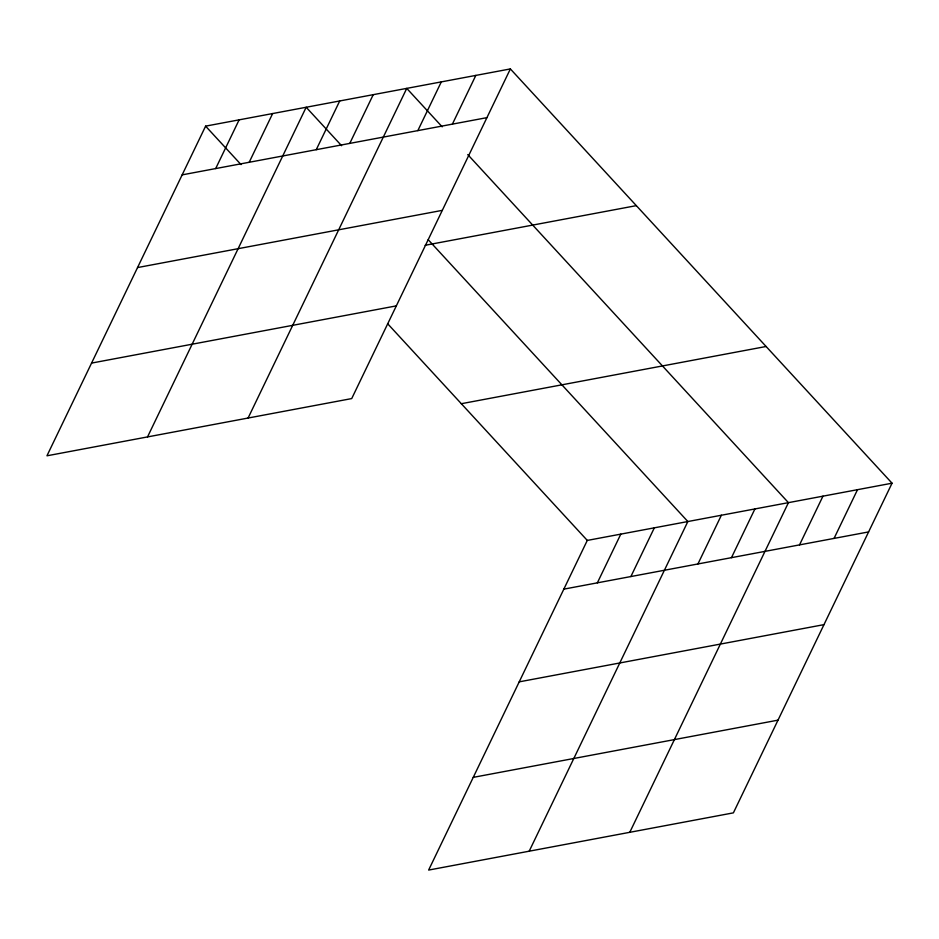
<?xml version="1.0" encoding="UTF-8"?>
<svg xmlns="http://www.w3.org/2000/svg" width="939" height="939" viewBox="0 0 939 939"><rect width="100%" height="100%" fill="white"/><g stroke="black" fill="none" stroke-linecap="round" stroke-linejoin="round"><path stroke-width="1.41" d="M510.37 68.923L205.606 126.143L46.95 455.802L351.714 398.582L510.37 68.923L892.05 483.198L733.394 812.857L428.63 870.077L587.286 540.418L892.05 483.198M215.677 168.574L239.128 119.852M249.199 162.271L272.65 113.549M147.529 436.917L306.173 107.257L341.596 145.709M316.255 149.688L339.707 100.966M349.778 143.397L373.229 94.675M248.096 418.031L406.751 88.383L442.175 126.824M417.843 130.615L441.295 81.893M452.387 124.136L475.838 75.413M597.357 582.849L620.808 534.127M630.879 576.558L654.33 527.835M529.197 851.192L687.853 521.532L428.196 239.703M697.935 563.963L721.375 515.241M731.458 557.672L754.909 508.95M629.776 832.318L788.431 502.658L467.763 154.595M799.523 544.89L822.963 496.168M834.055 538.411L857.507 489.689M182.154 174.865L486.918 117.645M137.54 267.568L442.304 210.359M425.144 245.279L636.325 205.641M91.564 363.088L396.34 305.879M461.331 403.711L766.095 346.491M563.834 589.14L868.598 531.92M519.208 681.855L823.984 624.635M473.244 777.363L778.008 720.154M205.606 126.143L241.03 164.595M387.596 323.673L587.286 540.418"/></g></svg>
